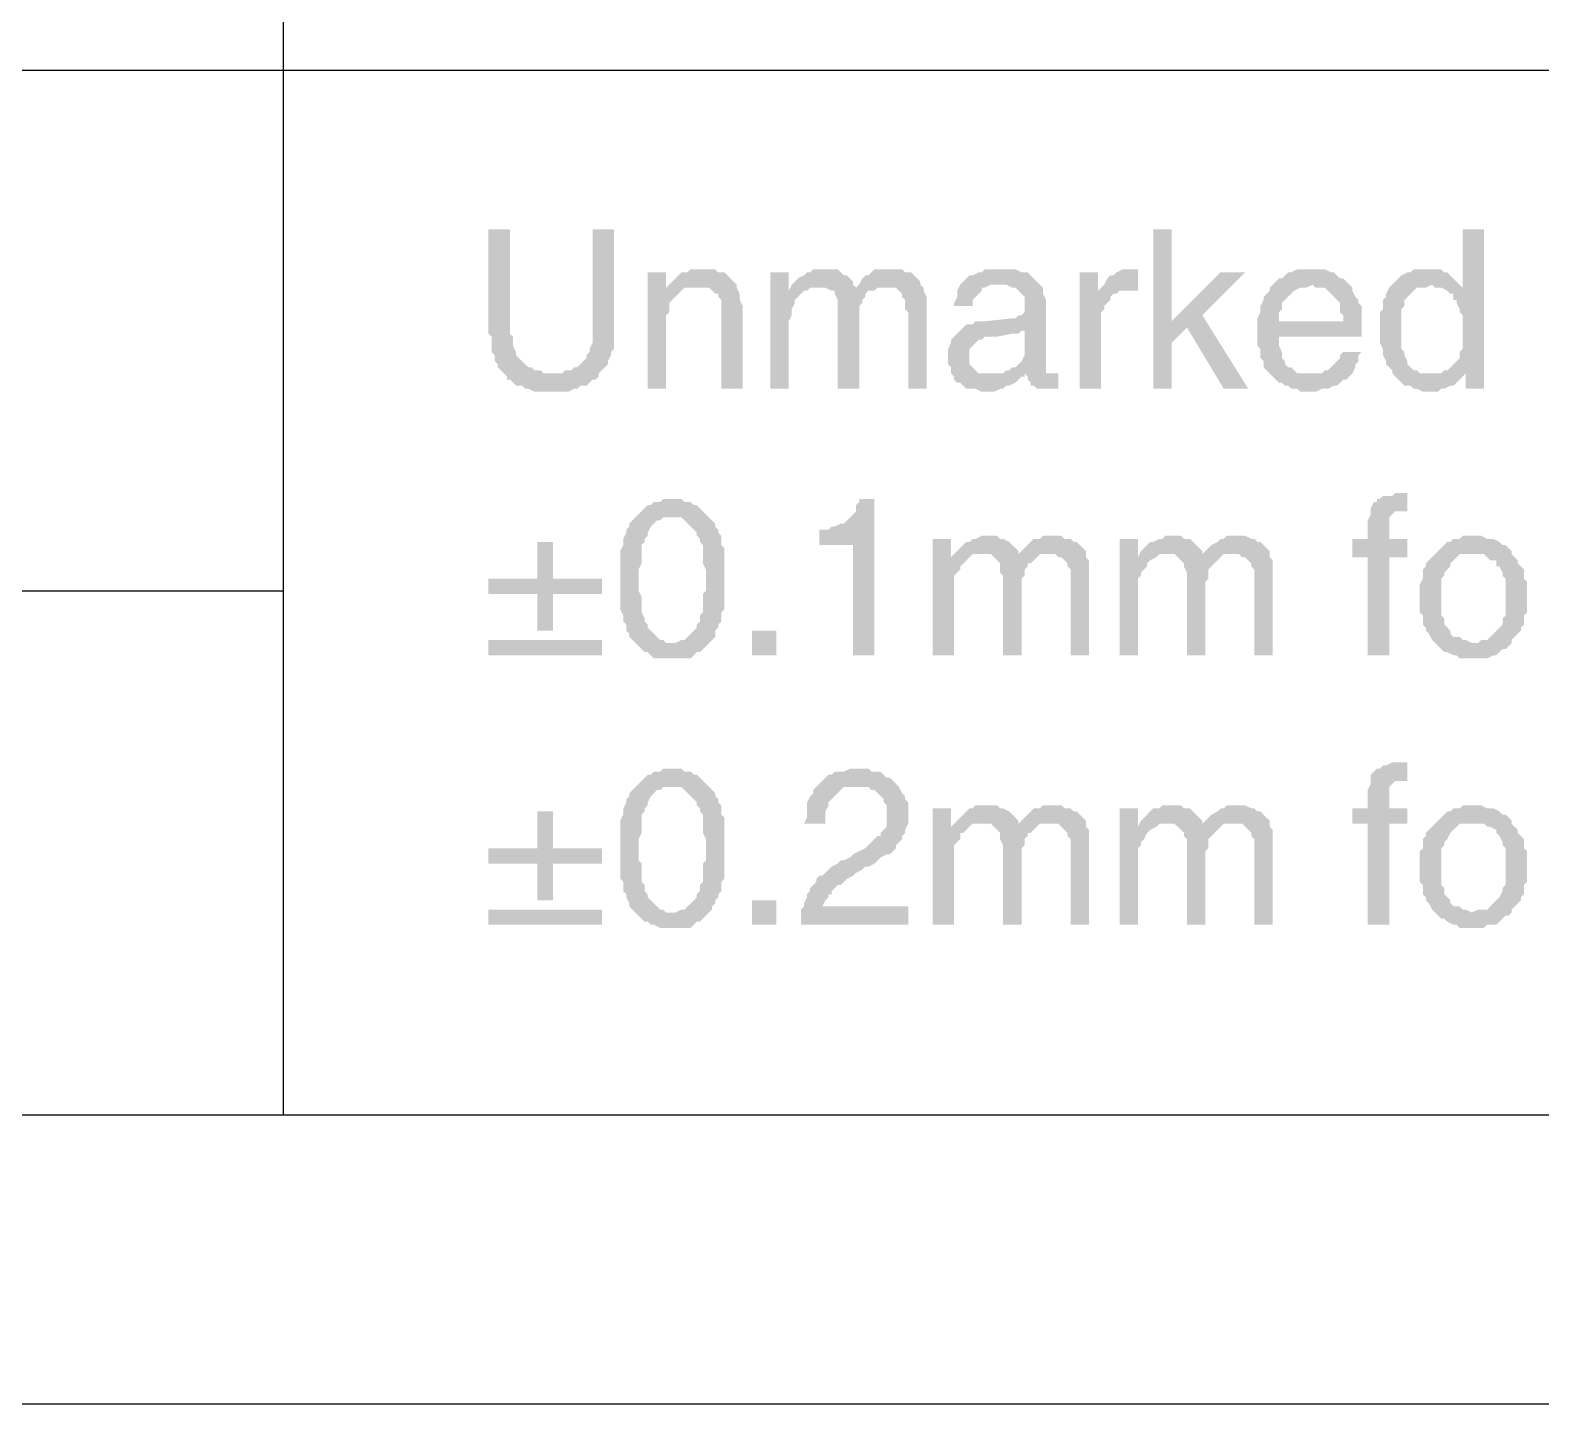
# Model space of a CAD drawing. Header units: millimetres. Extents: x 1336 to 2438, y 1230 to 1601.
# Drawn here: x 1889.62 to 1911.87, y 1303.62 to 1323.86 of the extents above; entities that cross this region are included whole.
import ezdxf

# ---------------------------------------------------------------- set-up
doc = ezdxf.new("R2010")
doc.units = ezdxf.units.MM

msp = doc.modelspace()

# ---------------------------------------------------------------- hatches: boundary and pattern name
at = {"transparency": 33554559}
for points in [[(1896.688, 1320.927), (1896.372, 1320.927), (1896.372, 1319.392), (1896.417, 1319.347), (1896.417, 1319.121), (1896.462, 1319.076), (1896.462, 1318.986), (1896.507, 1318.941), (1896.507, 1318.896), (1896.552, 1318.851), (1896.597, 1318.806), (1897.32, 1318.806), (1897.184, 1318.806), (1897.139, 1318.851), (1897.049, 1318.851), (1897.004, 1318.896), (1896.959, 1318.896), (1896.913, 1318.941), (1896.868, 1318.986), (1896.868, 1318.986), (1896.823, 1319.031), (1896.778, 1319.076), (1896.778, 1319.121), (1896.733, 1319.212), (1896.733, 1319.347), (1896.688, 1319.392), (1896.688, 1319.483)], [(1898.222, 1320.927), (1897.906, 1320.927), (1897.906, 1319.257), (1897.861, 1319.167), (1897.861, 1319.121), (1897.816, 1319.076), (1897.816, 1319.031), (1897.771, 1318.986), (1897.726, 1318.941), (1897.681, 1318.896), (1897.636, 1318.896), (1897.59, 1318.851), (1897.5, 1318.851), (1897.455, 1318.806), (1896.597, 1318.806), (1896.643, 1318.76), (1896.643, 1318.715), (1896.688, 1318.715), (1896.733, 1318.67), (1896.778, 1318.625), (1896.868, 1318.625), (1896.913, 1318.58), (1896.959, 1318.58), (1897.049, 1318.535), (1897.545, 1318.535), (1897.636, 1318.58), (1897.681, 1318.58), (1897.726, 1318.625), (1897.816, 1318.625), (1897.861, 1318.67), (1897.906, 1318.715), (1897.951, 1318.715), (1897.997, 1318.76), (1897.997, 1318.806), (1898.042, 1318.851), (1898.087, 1318.896), (1898.132, 1318.941), (1898.132, 1318.986), (1898.177, 1319.076), (1898.177, 1319.121), (1898.222, 1319.167), (1898.222, 1319.437)], [(1906.436, 1320.927), (1906.165, 1320.927), (1906.165, 1318.58), (1906.436, 1318.58), (1906.436, 1319.257), (1906.662, 1319.483), (1906.436, 1319.573)], [(1911.04, 1320.927), (1910.724, 1320.927), (1910.724, 1320.069), (1910.498, 1320.024), (1910.543, 1319.979), (1910.588, 1319.979), (1910.588, 1319.889), (1910.634, 1319.889), (1910.634, 1319.844), (1910.679, 1319.753), (1910.679, 1319.708), (1910.724, 1319.663), (1910.724, 1319.167), (1910.679, 1319.121), (1910.679, 1319.031), (1910.634, 1318.986), (1910.588, 1318.941), (1910.588, 1318.941), (1910.543, 1318.896), (1910.498, 1318.851), (1910.453, 1318.851), (1910.769, 1318.806), (1910.769, 1318.58), (1911.04, 1318.58)], [(1899.486, 1320.34), (1899.351, 1320.34), (1899.305, 1320.295), (1899.215, 1320.295), (1899.17, 1320.25), (1899.125, 1320.205), (1899.08, 1320.159), (1899.035, 1320.114), (1898.989, 1320.069), (1899.215, 1320.024), (1899.26, 1320.069), (1899.441, 1320.069), (1900.028, 1320.114), (1899.982, 1320.159), (1899.937, 1320.205), (1899.937, 1320.205), (1899.892, 1320.25), (1899.847, 1320.295), (1899.757, 1320.295), (1899.712, 1320.34), (1899.576, 1320.34)], [(1901.291, 1320.34), (1901.156, 1320.34), (1901.111, 1320.295), (1901.066, 1320.295), (1901.02, 1320.25), (1900.93, 1320.205), (1900.885, 1320.159), (1900.84, 1320.114), (1900.795, 1320.024), (1901.066, 1320.024), (1901.111, 1320.069), (1901.246, 1320.069), (1901.743, 1320.114), (1901.743, 1320.159), (1901.697, 1320.205), (1901.652, 1320.25), (1901.607, 1320.25), (1901.562, 1320.295), (1901.517, 1320.34), (1901.381, 1320.34)], [(1902.239, 1320.34), (1902.058, 1320.34), (1902.013, 1320.295), (1901.968, 1320.25), (1901.923, 1320.25), (1901.878, 1320.205), (1901.833, 1320.114), (1901.788, 1320.069), (1901.336, 1320.069), (1901.427, 1320.024), (1901.472, 1320.024), (1901.472, 1319.979), (1901.517, 1319.889), (1901.517, 1318.58), (1901.833, 1318.58), (1901.833, 1319.573), (1901.833, 1319.798), (1901.878, 1319.844), (1901.878, 1319.889), (1901.923, 1319.934), (1901.923, 1319.979), (1901.968, 1320.024), (1902.058, 1320.024), (1902.104, 1320.069), (1902.239, 1320.069), (1902.735, 1320.114), (1902.735, 1320.159), (1902.69, 1320.205), (1902.69, 1320.205), (1902.645, 1320.25), (1902.6, 1320.295), (1902.51, 1320.295), (1902.465, 1320.34), (1902.329, 1320.34)], [(1903.954, 1320.34), (1903.683, 1320.34), (1903.638, 1320.295), (1903.593, 1320.295), (1903.503, 1320.25), (1903.458, 1320.25), (1903.412, 1320.205), (1903.412, 1320.205), (1903.367, 1320.159), (1903.322, 1320.114), (1903.277, 1320.024), (1903.277, 1319.934), (1903.232, 1319.844), (1903.232, 1319.798), (1903.503, 1319.798), (1903.503, 1319.889), (1903.548, 1319.934), (1903.593, 1319.979), (1903.638, 1320.024), (1903.638, 1320.069), (1903.683, 1320.069), (1903.773, 1320.114), (1904.496, 1320.114), (1904.45, 1320.159), (1904.405, 1320.205), (1904.36, 1320.25), (1904.315, 1320.295), (1904.225, 1320.295), (1904.135, 1320.34), (1903.999, 1320.34)], [(1905.85, 1320.34), (1905.714, 1320.34), (1905.624, 1320.295), (1905.579, 1320.25), (1905.534, 1320.25), (1905.489, 1320.205), (1905.443, 1320.114), (1905.443, 1320.114), (1905.398, 1320.069), (1905.895, 1320.024), (1905.94, 1320.024), (1905.94, 1320.34), (1905.895, 1320.34)], [(1908.512, 1320.34), (1908.287, 1320.34), (1908.196, 1320.295), (1908.151, 1320.295), (1908.106, 1320.25), (1908.061, 1320.205), (1908.016, 1320.205), (1907.971, 1320.159), (1907.926, 1320.114), (1908.512, 1320.114), (1908.557, 1320.069), (1908.693, 1320.069), (1908.738, 1320.024), (1908.783, 1319.979), (1908.828, 1319.934), (1908.828, 1319.934), (1908.873, 1319.889), (1908.919, 1319.844), (1908.919, 1319.708), (1908.964, 1319.663), (1908.964, 1319.573), (1907.7, 1319.573), (1907.7, 1319.212), (1907.745, 1319.167), (1907.745, 1319.031), (1907.79, 1318.986), (1907.79, 1318.896), (1907.835, 1318.851), (1907.881, 1318.806), (1907.926, 1318.76), (1907.926, 1318.76), (1907.971, 1318.715), (1908.016, 1318.67), (1908.061, 1318.67), (1908.106, 1318.625), (1908.151, 1318.625), (1908.196, 1318.58), (1908.287, 1318.58), (1908.332, 1318.535), (1908.557, 1318.535), (1908.648, 1318.58), (1908.738, 1318.58), (1908.828, 1318.625), (1908.873, 1318.625), (1908.919, 1318.67), (1908.964, 1318.715), (1909.009, 1318.715), (1909.054, 1318.76), (1908.512, 1318.806), (1908.287, 1318.806), (1908.242, 1318.851), (1908.196, 1318.896), (1908.151, 1318.896), (1908.106, 1318.941), (1908.106, 1318.986), (1908.061, 1319.031), (1908.061, 1319.121), (1908.016, 1319.212), (1908.016, 1319.347), (1909.234, 1319.347), (1909.234, 1319.798), (1909.189, 1319.844), (1909.189, 1319.889), (1909.144, 1319.934), (1909.099, 1320.024), (1909.099, 1320.069), (1909.054, 1320.114), (1909.009, 1320.159), (1908.964, 1320.205), (1908.919, 1320.205), (1908.873, 1320.25), (1908.828, 1320.295), (1908.783, 1320.295), (1908.693, 1320.34), (1908.557, 1320.34)], [(1910.227, 1320.34), (1910.002, 1320.34), (1909.957, 1320.295), (1909.911, 1320.295), (1909.821, 1320.25), (1909.776, 1320.205), (1909.731, 1320.159), (1909.686, 1320.114), (1910.273, 1320.114), (1910.318, 1320.069), (1910.408, 1320.069), (1910.498, 1320.024), (1910.724, 1320.069), (1910.724, 1320.069), (1910.679, 1320.114), (1910.634, 1320.159), (1910.588, 1320.205), (1910.543, 1320.25), (1910.498, 1320.295), (1910.453, 1320.295), (1910.408, 1320.34), (1910.273, 1320.34)], [(1898.989, 1320.295), (1898.719, 1320.295), (1898.719, 1318.58), (1898.989, 1318.58), (1898.989, 1319.528), (1898.989, 1319.663), (1899.035, 1319.708), (1899.035, 1319.844), (1899.08, 1319.889), (1899.125, 1319.934), (1899.125, 1319.934), (1899.17, 1319.979), (1899.215, 1320.024), (1898.989, 1320.069)], [(1900.795, 1320.295), (1900.524, 1320.295), (1900.524, 1318.58), (1900.795, 1318.58), (1900.795, 1319.573), (1900.84, 1319.663), (1900.84, 1319.753), (1900.885, 1319.844), (1900.885, 1319.889), (1900.93, 1319.934), (1900.975, 1319.979), (1901.02, 1320.024), (1901.066, 1320.024), (1900.795, 1320.024)], [(1905.353, 1320.295), (1905.082, 1320.295), (1905.082, 1318.58), (1905.398, 1318.58), (1905.398, 1319.708), (1905.443, 1319.753), (1905.443, 1319.798), (1905.489, 1319.844), (1905.534, 1319.889), (1905.534, 1319.934), (1905.579, 1319.979), (1905.624, 1319.979), (1905.353, 1320.024)], [(1907.519, 1320.295), (1907.158, 1320.295), (1906.436, 1319.573), (1906.662, 1319.483), (1907.204, 1318.58), (1907.565, 1318.58), (1906.888, 1319.663)], [(1900.028, 1320.114), (1899.441, 1320.069), (1899.621, 1320.069), (1899.666, 1320.024), (1899.712, 1319.979), (1899.757, 1319.979), (1899.757, 1319.934), (1899.802, 1319.889), (1899.802, 1318.58), (1900.118, 1318.58), (1900.118, 1319.798), (1900.073, 1319.889), (1900.073, 1319.979), (1900.028, 1320.069)], [(1902.735, 1320.114), (1902.239, 1320.069), (1902.374, 1320.069), (1902.42, 1320.024), (1902.465, 1319.979), (1902.465, 1319.934), (1902.51, 1319.889), (1902.51, 1319.753), (1902.555, 1319.708), (1902.555, 1318.58), (1902.826, 1318.58), (1902.826, 1319.798), (1902.826, 1319.934), (1902.781, 1320.024), (1902.781, 1320.069)], [(1904.496, 1320.114), (1903.909, 1320.114), (1903.999, 1320.114), (1904.089, 1320.069), (1904.135, 1320.069), (1904.18, 1320.024), (1904.225, 1319.979), (1904.27, 1319.934), (1904.27, 1319.708), (1904.225, 1319.663), (1904.18, 1319.663), (1904.135, 1319.618), (1904.089, 1319.618), (1903.683, 1319.573), (1903.548, 1319.573), (1903.503, 1319.528), (1903.412, 1319.528), (1903.367, 1319.483), (1904.27, 1319.437), (1904.27, 1319.167), (1904.27, 1319.076), (1904.225, 1318.986), (1904.18, 1318.941), (1904.135, 1318.896), (1904.089, 1318.896), (1904.044, 1318.851), (1903.999, 1318.851), (1903.954, 1318.806), (1903.728, 1318.806), (1903.232, 1318.76), (1903.232, 1318.715), (1903.277, 1318.67), (1903.322, 1318.67), (1903.367, 1318.625), (1903.412, 1318.58), (1903.548, 1318.58), (1903.638, 1318.535), (1903.819, 1318.535), (1903.909, 1318.58), (1903.954, 1318.58), (1903.999, 1318.625), (1904.044, 1318.625), (1904.135, 1318.67), (1904.18, 1318.715), (1904.225, 1318.76), (1904.27, 1318.76), (1904.27, 1318.806), (1904.586, 1318.806), (1904.586, 1319.889), (1904.541, 1319.979), (1904.541, 1320.069)], [(1905.398, 1320.069), (1905.353, 1320.024), (1905.624, 1319.979), (1905.669, 1320.024), (1905.895, 1320.024)], [(1907.926, 1320.114), (1907.881, 1320.069), (1907.881, 1320.024), (1907.835, 1319.979), (1907.79, 1319.934), (1907.79, 1319.889), (1907.745, 1319.798), (1907.745, 1319.708), (1907.7, 1319.618), (1907.7, 1319.573), (1908.016, 1319.573), (1908.016, 1319.708), (1908.061, 1319.753), (1908.061, 1319.844), (1908.106, 1319.889), (1908.151, 1319.934), (1908.151, 1319.934), (1908.196, 1319.979), (1908.242, 1320.024), (1908.332, 1320.069), (1908.422, 1320.069), (1908.512, 1320.114)], [(1909.686, 1320.114), (1909.641, 1320.069), (1909.596, 1319.979), (1909.596, 1319.934), (1909.55, 1319.889), (1909.55, 1319.753), (1909.505, 1319.708), (1909.505, 1319.257), (1909.55, 1319.167), (1909.55, 1319.076), (1909.596, 1318.986), (1909.596, 1318.941), (1909.641, 1318.896), (1909.686, 1318.851), (1909.686, 1318.806), (1909.731, 1318.76), (1909.776, 1318.715), (1909.821, 1318.67), (1909.866, 1318.625), (1909.957, 1318.625), (1910.002, 1318.58), (1910.047, 1318.58), (1910.137, 1318.535), (1910.363, 1318.535), (1910.408, 1318.58), (1910.453, 1318.58), (1910.543, 1318.625), (1910.588, 1318.625), (1910.634, 1318.67), (1910.679, 1318.715), (1910.724, 1318.76), (1910.273, 1318.806), (1910.092, 1318.806), (1910.047, 1318.851), (1910.002, 1318.851), (1909.957, 1318.896), (1909.911, 1318.941), (1909.911, 1318.986), (1909.866, 1319.076), (1909.866, 1319.121), (1909.821, 1319.167), (1909.821, 1319.753), (1909.866, 1319.798), (1909.866, 1319.889), (1909.911, 1319.934), (1909.911, 1319.934), (1909.957, 1319.979), (1910.002, 1320.024), (1910.047, 1320.069), (1910.182, 1320.069), (1910.273, 1320.114)], [(1903.367, 1319.483), (1903.322, 1319.437), (1903.277, 1319.392), (1903.277, 1319.392), (1903.232, 1319.347), (1903.187, 1319.302), (1903.187, 1319.257), (1903.142, 1319.167), (1903.142, 1319.031), (1903.142, 1318.941), (1903.187, 1318.896), (1903.187, 1318.806), (1903.232, 1318.76), (1903.728, 1318.806), (1903.593, 1318.806), (1903.548, 1318.851), (1903.503, 1318.896), (1903.458, 1318.941), (1903.458, 1319.167), (1903.503, 1319.212), (1903.548, 1319.257), (1903.593, 1319.302), (1903.638, 1319.302), (1903.683, 1319.347), (1903.864, 1319.347), (1904.089, 1319.392), (1904.18, 1319.392), (1904.225, 1319.437), (1904.27, 1319.437)], [(1909.234, 1319.121), (1908.964, 1319.121), (1908.919, 1319.076), (1908.919, 1319.031), (1908.873, 1318.986), (1908.828, 1318.941), (1908.783, 1318.896), (1908.738, 1318.851), (1908.693, 1318.851), (1908.648, 1318.806), (1908.512, 1318.806), (1909.054, 1318.76), (1909.099, 1318.806), (1909.144, 1318.896), (1909.144, 1318.941), (1909.189, 1318.986), (1909.189, 1319.076)], [(1904.586, 1318.806), (1904.27, 1318.806), (1904.315, 1318.76), (1904.676, 1318.806), (1904.676, 1318.806)], [(1904.766, 1318.806), (1904.676, 1318.806), (1904.315, 1318.76), (1904.315, 1318.715), (1904.36, 1318.67), (1904.36, 1318.625), (1904.405, 1318.625), (1904.45, 1318.58), (1904.766, 1318.58)], [(1910.453, 1318.851), (1910.408, 1318.806), (1910.273, 1318.806), (1910.724, 1318.76), (1910.769, 1318.806)], [(1909.776, 1317.045), (1909.731, 1317.045), (1909.686, 1317), (1909.55, 1317), (1909.505, 1316.955), (1909.46, 1316.955), (1909.46, 1316.91), (1909.415, 1316.91), (1909.37, 1316.82), (1909.37, 1316.775), (1909.911, 1316.775), (1909.911, 1317.045)], [(1899.08, 1316.955), (1898.944, 1316.955), (1898.899, 1316.91), (1898.809, 1316.91), (1898.764, 1316.865), (1898.719, 1316.865), (1898.674, 1316.82), (1898.628, 1316.775), (1898.583, 1316.729), (1898.538, 1316.684), (1899.215, 1316.684), (1899.26, 1316.639), (1899.305, 1316.594), (1899.351, 1316.549), (1899.396, 1316.504), (1899.441, 1316.459), (1899.441, 1316.414), (1899.486, 1316.368), (1899.486, 1316.323), (1899.531, 1316.278), (1899.531, 1316.007), (1899.576, 1315.917), (1899.576, 1315.601), (1899.531, 1315.556), (1899.531, 1315.285), (1899.486, 1315.24), (1899.486, 1315.15), (1899.441, 1315.105), (1899.441, 1315.06), (1899.441, 1315.06), (1899.396, 1315.014), (1899.351, 1314.969), (1899.305, 1314.924), (1899.26, 1314.879), (1899.215, 1314.879), (1899.125, 1314.834), (1898.538, 1314.834), (1898.583, 1314.789), (1898.628, 1314.744), (1898.674, 1314.699), (1898.719, 1314.699), (1898.764, 1314.653), (1898.809, 1314.608), (1899.351, 1314.608), (1899.396, 1314.653), (1899.441, 1314.699), (1899.486, 1314.699), (1899.531, 1314.744), (1899.576, 1314.789), (1899.621, 1314.834), (1899.666, 1314.879), (1899.666, 1314.879), (1899.712, 1314.924), (1899.712, 1315.014), (1899.757, 1315.06), (1899.757, 1315.105), (1899.802, 1315.15), (1899.802, 1315.285), (1899.847, 1315.33), (1899.847, 1315.782), (1899.847, 1316.233), (1899.802, 1316.278), (1899.802, 1316.414), (1899.757, 1316.459), (1899.757, 1316.504), (1899.712, 1316.549), (1899.712, 1316.594), (1899.666, 1316.639), (1899.666, 1316.639), (1899.621, 1316.684), (1899.576, 1316.729), (1899.531, 1316.775), (1899.486, 1316.82), (1899.441, 1316.865), (1899.396, 1316.865), (1899.351, 1316.91), (1899.26, 1316.91), (1899.215, 1316.955), (1899.125, 1316.955)], [(1902.058, 1316.955), (1901.833, 1316.955), (1901.833, 1316.91), (1901.788, 1316.865), (1901.788, 1316.775), (1901.743, 1316.729), (1901.697, 1316.684), (1901.652, 1316.639), (1901.607, 1316.594), (1901.562, 1316.594), (1901.472, 1316.549), (1901.427, 1316.549), (1901.381, 1316.504), (1901.246, 1316.504), (1901.246, 1316.278), (1901.743, 1316.278), (1901.743, 1314.653), (1902.058, 1314.653)], [(1898.538, 1316.684), (1898.493, 1316.639), (1898.493, 1316.639), (1898.448, 1316.594), (1898.448, 1316.549), (1898.403, 1316.504), (1898.403, 1316.459), (1898.358, 1316.368), (1898.358, 1316.278), (1898.312, 1316.188), (1898.312, 1315.33), (1898.358, 1315.24), (1898.358, 1315.15), (1898.403, 1315.105), (1898.403, 1315.014), (1898.448, 1314.969), (1898.448, 1314.924), (1898.493, 1314.879), (1898.538, 1314.834), (1899.08, 1314.834), (1898.989, 1314.834), (1898.944, 1314.879), (1898.899, 1314.879), (1898.854, 1314.924), (1898.809, 1314.969), (1898.764, 1315.014), (1898.719, 1315.06), (1898.719, 1315.105), (1898.674, 1315.15), (1898.674, 1315.195), (1898.628, 1315.285), (1898.628, 1315.511), (1898.583, 1315.601), (1898.583, 1315.917), (1898.628, 1316.007), (1898.628, 1316.278), (1898.674, 1316.323), (1898.674, 1316.368), (1898.719, 1316.414), (1898.719, 1316.459), (1898.719, 1316.459), (1898.764, 1316.549), (1898.809, 1316.594), (1898.854, 1316.639), (1898.899, 1316.639), (1898.944, 1316.684), (1899.08, 1316.684)], [(1909.37, 1316.775), (1909.37, 1316.729), (1909.325, 1316.639), (1909.325, 1316.368), (1909.099, 1316.368), (1909.099, 1316.098), (1909.325, 1316.098), (1909.325, 1314.653), (1909.641, 1314.653), (1909.641, 1316.098), (1909.911, 1316.098), (1909.911, 1316.368), (1909.641, 1316.368), (1909.641, 1316.684), (1909.686, 1316.729), (1909.686, 1316.729), (1909.731, 1316.775), (1909.821, 1316.775)], [(1903.187, 1316.368), (1902.916, 1316.368), (1902.916, 1314.653), (1903.232, 1314.653), (1903.232, 1315.827), (1903.277, 1315.872), (1903.322, 1315.917), (1903.322, 1315.962), (1903.367, 1316.007), (1903.412, 1316.052), (1903.458, 1316.098), (1903.187, 1316.098)], [(1903.728, 1316.414), (1903.638, 1316.414), (1903.548, 1316.368), (1903.503, 1316.368), (1903.458, 1316.323), (1903.412, 1316.323), (1903.367, 1316.278), (1903.322, 1316.233), (1903.277, 1316.188), (1903.187, 1316.098), (1903.458, 1316.098), (1903.503, 1316.143), (1903.638, 1316.143), (1904.18, 1316.188), (1904.135, 1316.233), (1904.089, 1316.278), (1904.089, 1316.278), (1904.044, 1316.323), (1903.954, 1316.368), (1903.909, 1316.368), (1903.864, 1316.414), (1903.773, 1316.414)], [(1904.676, 1316.414), (1904.541, 1316.414), (1904.496, 1316.368), (1904.405, 1316.368), (1904.36, 1316.323), (1904.315, 1316.278), (1904.27, 1316.233), (1904.225, 1316.188), (1904.18, 1316.143), (1903.773, 1316.143), (1903.819, 1316.098), (1903.864, 1316.052), (1903.864, 1316.052), (1903.909, 1316.007), (1903.909, 1315.872), (1903.954, 1315.827), (1903.954, 1314.653), (1904.225, 1314.653), (1904.225, 1315.782), (1904.27, 1315.827), (1904.27, 1315.917), (1904.315, 1315.962), (1904.315, 1316.007), (1904.36, 1316.007), (1904.405, 1316.052), (1904.45, 1316.098), (1904.496, 1316.143), (1904.631, 1316.143), (1905.173, 1316.188), (1905.127, 1316.233), (1905.082, 1316.278), (1905.082, 1316.278), (1905.037, 1316.323), (1904.992, 1316.323), (1904.947, 1316.368), (1904.857, 1316.368), (1904.812, 1316.414), (1904.721, 1316.414)], [(1905.94, 1316.368), (1905.669, 1316.368), (1905.669, 1314.653), (1905.94, 1314.653), (1905.94, 1315.782), (1905.985, 1315.827), (1905.985, 1315.872), (1906.03, 1315.917), (1906.075, 1315.962), (1906.075, 1316.007), (1906.12, 1316.052), (1906.211, 1316.098), (1905.94, 1316.098)], [(1906.436, 1316.414), (1906.346, 1316.414), (1906.301, 1316.368), (1906.256, 1316.368), (1906.165, 1316.323), (1906.12, 1316.323), (1906.075, 1316.278), (1906.03, 1316.233), (1905.985, 1316.188), (1905.94, 1316.098), (1906.211, 1316.098), (1906.256, 1316.143), (1906.391, 1316.143), (1906.888, 1316.188), (1906.842, 1316.233), (1906.797, 1316.278), (1906.797, 1316.278), (1906.752, 1316.323), (1906.707, 1316.368), (1906.617, 1316.368), (1906.572, 1316.414), (1906.527, 1316.414)], [(1907.384, 1316.414), (1907.249, 1316.414), (1907.204, 1316.368), (1907.158, 1316.368), (1907.113, 1316.323), (1907.023, 1316.278), (1906.978, 1316.233), (1906.933, 1316.188), (1906.888, 1316.143), (1906.481, 1316.143), (1906.527, 1316.098), (1906.572, 1316.052), (1906.572, 1316.052), (1906.617, 1316.007), (1906.617, 1315.962), (1906.662, 1315.872), (1906.662, 1314.653), (1906.933, 1314.653), (1906.933, 1315.737), (1906.978, 1315.782), (1906.978, 1315.917), (1907.023, 1315.962), (1907.068, 1316.007), (1907.068, 1316.007), (1907.113, 1316.052), (1907.158, 1316.098), (1907.204, 1316.143), (1907.339, 1316.143), (1907.881, 1316.188), (1907.835, 1316.233), (1907.79, 1316.278), (1907.79, 1316.278), (1907.745, 1316.323), (1907.7, 1316.323), (1907.655, 1316.368), (1907.61, 1316.368), (1907.519, 1316.414), (1907.474, 1316.414)], [(1910.859, 1316.414), (1910.724, 1316.414), (1910.679, 1316.368), (1910.588, 1316.368), (1910.543, 1316.323), (1910.498, 1316.323), (1910.453, 1316.278), (1910.408, 1316.233), (1910.363, 1316.188), (1910.318, 1316.143), (1910.318, 1316.143), (1910.273, 1316.098), (1910.227, 1316.052), (1910.182, 1316.007), (1910.182, 1315.962), (1910.137, 1315.917), (1910.137, 1315.782), (1910.092, 1315.691), (1910.092, 1315.511), (1910.092, 1315.285), (1910.137, 1315.24), (1910.137, 1315.105), (1910.182, 1315.06), (1910.182, 1315.014), (1910.227, 1314.969), (1910.273, 1314.879), (1910.318, 1314.834), (1910.859, 1314.834), (1910.769, 1314.879), (1910.724, 1314.879), (1910.679, 1314.924), (1910.588, 1314.924), (1910.543, 1314.969), (1910.543, 1315.014), (1910.498, 1315.06), (1910.453, 1315.105), (1910.453, 1315.195), (1910.408, 1315.24), (1910.408, 1315.782), (1910.453, 1315.827), (1910.453, 1315.872), (1910.498, 1315.917), (1910.543, 1315.962), (1910.543, 1316.007), (1910.588, 1316.052), (1910.634, 1316.098), (1910.679, 1316.143), (1910.859, 1316.143), (1911.446, 1316.188), (1911.401, 1316.233), (1911.356, 1316.278), (1911.311, 1316.278), (1911.265, 1316.323), (1911.175, 1316.368), (1911.085, 1316.368), (1910.995, 1316.414), (1910.95, 1316.414)], [(1897.32, 1316.323), (1897.094, 1316.323), (1897.094, 1315.782), (1896.372, 1315.782), (1896.372, 1315.556), (1897.094, 1315.556), (1897.094, 1315.014), (1897.32, 1315.014), (1897.32, 1315.556), (1898.042, 1315.556), (1898.042, 1315.782), (1897.32, 1315.782)], [(1905.173, 1316.188), (1904.631, 1316.143), (1904.721, 1316.143), (1904.766, 1316.098), (1904.812, 1316.098), (1904.857, 1316.052), (1904.902, 1316.007), (1904.902, 1315.962), (1904.947, 1315.917), (1904.947, 1314.653), (1905.218, 1314.653), (1905.218, 1316.052), (1905.173, 1316.098)], [(1907.881, 1316.188), (1907.339, 1316.143), (1907.429, 1316.143), (1907.474, 1316.098), (1907.519, 1316.098), (1907.565, 1316.052), (1907.61, 1316.007), (1907.61, 1315.962), (1907.655, 1315.917), (1907.655, 1314.653), (1907.926, 1314.653), (1907.926, 1316.052), (1907.881, 1316.098)], [(1911.446, 1316.188), (1910.859, 1316.143), (1911.04, 1316.143), (1911.085, 1316.098), (1911.13, 1316.052), (1911.22, 1316.052), (1911.22, 1315.962), (1911.265, 1315.962), (1911.311, 1315.872), (1911.311, 1315.827), (1911.356, 1315.782), (1911.356, 1315.24), (1911.311, 1315.195), (1911.311, 1315.105), (1911.265, 1315.06), (1911.22, 1315.014), (1911.22, 1315.014), (1911.175, 1314.969), (1911.13, 1314.924), (1911.085, 1314.879), (1910.995, 1314.879), (1910.95, 1314.834), (1910.318, 1314.834), (1910.363, 1314.789), (1910.408, 1314.744), (1910.453, 1314.699), (1910.498, 1314.699), (1910.588, 1314.653), (1910.634, 1314.653), (1910.679, 1314.608), (1911.085, 1314.608), (1911.175, 1314.653), (1911.22, 1314.653), (1911.265, 1314.699), (1911.311, 1314.744), (1911.356, 1314.744), (1911.401, 1314.789), (1911.446, 1314.834), (1911.446, 1314.879), (1911.491, 1314.924), (1911.536, 1314.969), (1911.581, 1315.014), (1911.581, 1315.06), (1911.626, 1315.105), (1911.626, 1315.24), (1911.672, 1315.285), (1911.672, 1315.511), (1911.672, 1315.737), (1911.626, 1315.782), (1911.626, 1315.917), (1911.581, 1315.962), (1911.536, 1316.007), (1911.536, 1316.052), (1911.491, 1316.098), (1911.446, 1316.143)], [(1900.614, 1314.653), (1900.614, 1315.014), (1900.253, 1315.014), (1900.253, 1314.653)], [(1898.042, 1314.653), (1898.042, 1314.879), (1896.372, 1314.879), (1896.372, 1314.653)], [(1909.776, 1313.074), (1909.686, 1313.074), (1909.596, 1313.029), (1909.55, 1313.029), (1909.505, 1312.983), (1909.46, 1312.983), (1909.415, 1312.938), (1909.37, 1312.893), (1909.37, 1312.803), (1909.911, 1312.803), (1909.911, 1313.074)], [(1899.08, 1312.983), (1898.944, 1312.983), (1898.899, 1312.938), (1898.809, 1312.938), (1898.764, 1312.893), (1898.719, 1312.893), (1898.674, 1312.848), (1898.628, 1312.803), (1898.583, 1312.758), (1898.538, 1312.713), (1899.215, 1312.713), (1899.26, 1312.668), (1899.305, 1312.622), (1899.351, 1312.577), (1899.396, 1312.532), (1899.441, 1312.487), (1899.441, 1312.442), (1899.486, 1312.397), (1899.486, 1312.352), (1899.531, 1312.306), (1899.531, 1312.036), (1899.576, 1311.945), (1899.576, 1311.63), (1899.531, 1311.584), (1899.531, 1311.314), (1899.486, 1311.268), (1899.486, 1311.178), (1899.441, 1311.133), (1899.441, 1311.088), (1899.441, 1311.088), (1899.396, 1311.043), (1899.351, 1310.998), (1899.305, 1310.953), (1899.26, 1310.907), (1899.215, 1310.907), (1899.125, 1310.862), (1898.538, 1310.862), (1898.583, 1310.817), (1898.628, 1310.772), (1898.674, 1310.727), (1898.719, 1310.727), (1898.764, 1310.682), (1898.809, 1310.682), (1898.899, 1310.637), (1899.351, 1310.637), (1899.396, 1310.682), (1899.441, 1310.727), (1899.486, 1310.727), (1899.531, 1310.772), (1899.576, 1310.817), (1899.621, 1310.862), (1899.666, 1310.907), (1899.666, 1310.953), (1899.712, 1310.998), (1899.712, 1311.043), (1899.757, 1311.088), (1899.757, 1311.133), (1899.802, 1311.178), (1899.802, 1311.314), (1899.847, 1311.359), (1899.847, 1311.81), (1899.847, 1312.261), (1899.802, 1312.306), (1899.802, 1312.442), (1899.757, 1312.487), (1899.757, 1312.532), (1899.712, 1312.577), (1899.712, 1312.622), (1899.666, 1312.668), (1899.666, 1312.668), (1899.621, 1312.713), (1899.576, 1312.758), (1899.531, 1312.803), (1899.486, 1312.848), (1899.441, 1312.893), (1899.396, 1312.893), (1899.351, 1312.938), (1899.26, 1312.938), (1899.215, 1312.983), (1899.125, 1312.983)], [(1901.833, 1312.983), (1901.697, 1312.983), (1901.607, 1312.938), (1901.472, 1312.938), (1901.427, 1312.893), (1901.381, 1312.893), (1901.336, 1312.848), (1901.291, 1312.803), (1901.246, 1312.758), (1901.246, 1312.758), (1901.201, 1312.713), (1901.156, 1312.668), (1901.156, 1312.622), (1901.111, 1312.577), (1901.066, 1312.487), (1901.066, 1312.261), (1901.02, 1312.171), (1901.336, 1312.171), (1901.336, 1312.352), (1901.381, 1312.442), (1901.381, 1312.487), (1901.427, 1312.532), (1901.472, 1312.577), (1901.517, 1312.622), (1901.562, 1312.668), (1901.607, 1312.713), (1901.788, 1312.713), (1902.374, 1312.758), (1902.329, 1312.803), (1902.284, 1312.848), (1902.239, 1312.848), (1902.194, 1312.893), (1902.149, 1312.938), (1902.013, 1312.938), (1901.968, 1312.983), (1901.878, 1312.983)], [(1909.37, 1312.803), (1909.37, 1312.758), (1909.325, 1312.668), (1909.325, 1312.397), (1909.099, 1312.397), (1909.099, 1312.171), (1909.325, 1312.171), (1909.325, 1310.682), (1909.641, 1310.682), (1909.641, 1312.171), (1909.911, 1312.171), (1909.911, 1312.397), (1909.641, 1312.397), (1909.641, 1312.713), (1909.686, 1312.758), (1909.686, 1312.758), (1909.731, 1312.803), (1909.821, 1312.803)], [(1898.538, 1312.713), (1898.493, 1312.668), (1898.493, 1312.668), (1898.448, 1312.622), (1898.448, 1312.577), (1898.403, 1312.532), (1898.403, 1312.487), (1898.358, 1312.397), (1898.358, 1312.306), (1898.312, 1312.216), (1898.312, 1311.359), (1898.358, 1311.314), (1898.358, 1311.178), (1898.403, 1311.133), (1898.403, 1311.088), (1898.448, 1310.998), (1898.448, 1310.953), (1898.493, 1310.907), (1898.538, 1310.862), (1899.08, 1310.862), (1898.989, 1310.862), (1898.944, 1310.907), (1898.899, 1310.907), (1898.854, 1310.953), (1898.809, 1310.998), (1898.764, 1311.043), (1898.719, 1311.088), (1898.719, 1311.133), (1898.674, 1311.178), (1898.674, 1311.268), (1898.628, 1311.314), (1898.628, 1311.584), (1898.583, 1311.63), (1898.583, 1311.945), (1898.628, 1312.036), (1898.628, 1312.306), (1898.674, 1312.352), (1898.674, 1312.397), (1898.719, 1312.442), (1898.719, 1312.487), (1898.719, 1312.487), (1898.764, 1312.577), (1898.809, 1312.622), (1898.854, 1312.668), (1898.899, 1312.668), (1898.944, 1312.713), (1899.08, 1312.713)], [(1902.374, 1312.758), (1901.788, 1312.713), (1901.968, 1312.713), (1902.013, 1312.668), (1902.058, 1312.668), (1902.104, 1312.622), (1902.149, 1312.577), (1902.194, 1312.532), (1902.194, 1312.487), (1902.239, 1312.442), (1902.239, 1312.126), (1902.194, 1312.081), (1902.149, 1312.036), (1902.149, 1311.991), (1902.104, 1311.991), (1902.058, 1311.945), (1902.013, 1311.9), (1901.968, 1311.855), (1901.923, 1311.81), (1901.833, 1311.765), (1901.833, 1311.765), (1901.743, 1311.72), (1901.697, 1311.675), (1901.607, 1311.63), (1901.562, 1311.63), (1901.517, 1311.584), (1901.427, 1311.539), (1901.381, 1311.494), (1901.336, 1311.449), (1901.291, 1311.404), (1901.246, 1311.404), (1901.201, 1311.359), (1901.201, 1311.314), (1901.156, 1311.268), (1901.111, 1311.223), (1901.111, 1311.178), (1901.066, 1311.133), (1901.066, 1311.088), (1901.02, 1310.998), (1901.02, 1310.953), (1900.975, 1310.907), (1900.975, 1310.682), (1902.555, 1310.682), (1902.555, 1310.953), (1901.291, 1310.953), (1901.336, 1311.043), (1901.381, 1311.088), (1901.381, 1311.133), (1901.427, 1311.133), (1901.427, 1311.178), (1901.472, 1311.223), (1901.517, 1311.268), (1901.562, 1311.268), (1901.607, 1311.314), (1901.652, 1311.359), (1901.743, 1311.404), (1901.788, 1311.449), (1901.878, 1311.494), (1901.923, 1311.539), (1901.968, 1311.539), (1902.058, 1311.584), (1902.104, 1311.63), (1902.149, 1311.675), (1902.239, 1311.72), (1902.284, 1311.72), (1902.329, 1311.765), (1902.374, 1311.81), (1902.374, 1311.855), (1902.42, 1311.9), (1902.465, 1311.945), (1902.465, 1311.991), (1902.51, 1312.036), (1902.51, 1312.081), (1902.555, 1312.171), (1902.555, 1312.487), (1902.51, 1312.532), (1902.51, 1312.577), (1902.465, 1312.622), (1902.42, 1312.713)], [(1897.32, 1312.352), (1897.094, 1312.352), (1897.094, 1311.81), (1896.372, 1311.81), (1896.372, 1311.584), (1897.094, 1311.584), (1897.094, 1311.043), (1897.32, 1311.043), (1897.32, 1311.584), (1898.042, 1311.584), (1898.042, 1311.81), (1897.32, 1311.81)], [(1903.187, 1312.397), (1902.916, 1312.397), (1902.916, 1310.682), (1903.232, 1310.682), (1903.232, 1311.855), (1903.277, 1311.9), (1903.322, 1311.945), (1903.322, 1312.036), (1903.367, 1312.036), (1903.412, 1312.081), (1903.458, 1312.126), (1903.187, 1312.126)], [(1903.728, 1312.442), (1903.548, 1312.442), (1903.503, 1312.397), (1903.458, 1312.397), (1903.412, 1312.352), (1903.367, 1312.306), (1903.322, 1312.261), (1903.277, 1312.216), (1903.187, 1312.126), (1903.458, 1312.126), (1903.503, 1312.171), (1903.638, 1312.171), (1904.18, 1312.216), (1904.135, 1312.261), (1904.089, 1312.306), (1904.089, 1312.306), (1904.044, 1312.352), (1903.954, 1312.397), (1903.909, 1312.397), (1903.864, 1312.442), (1903.773, 1312.442)], [(1904.676, 1312.442), (1904.541, 1312.442), (1904.496, 1312.397), (1904.405, 1312.397), (1904.36, 1312.352), (1904.315, 1312.306), (1904.27, 1312.261), (1904.225, 1312.216), (1904.18, 1312.171), (1903.773, 1312.171), (1903.819, 1312.126), (1903.864, 1312.081), (1903.864, 1312.081), (1903.909, 1312.036), (1903.909, 1311.945), (1903.954, 1311.855), (1903.954, 1310.682), (1904.225, 1310.682), (1904.225, 1311.81), (1904.27, 1311.855), (1904.27, 1311.945), (1904.315, 1311.991), (1904.315, 1312.036), (1904.36, 1312.036), (1904.405, 1312.081), (1904.45, 1312.126), (1904.496, 1312.171), (1904.631, 1312.171), (1905.173, 1312.216), (1905.127, 1312.261), (1905.082, 1312.306), (1905.082, 1312.306), (1905.037, 1312.352), (1904.992, 1312.352), (1904.947, 1312.397), (1904.857, 1312.397), (1904.812, 1312.442), (1904.721, 1312.442)], [(1905.94, 1312.397), (1905.669, 1312.397), (1905.669, 1310.682), (1905.94, 1310.682), (1905.94, 1311.81), (1905.985, 1311.855), (1905.985, 1311.9), (1906.03, 1311.945), (1906.075, 1312.036), (1906.075, 1312.036), (1906.12, 1312.081), (1906.211, 1312.126), (1905.94, 1312.126)], [(1906.436, 1312.442), (1906.301, 1312.442), (1906.256, 1312.397), (1906.165, 1312.397), (1906.12, 1312.352), (1906.075, 1312.306), (1906.03, 1312.261), (1905.985, 1312.216), (1905.94, 1312.126), (1906.211, 1312.126), (1906.256, 1312.171), (1906.391, 1312.171), (1906.888, 1312.216), (1906.842, 1312.261), (1906.797, 1312.306), (1906.797, 1312.306), (1906.752, 1312.352), (1906.707, 1312.397), (1906.617, 1312.397), (1906.572, 1312.442), (1906.527, 1312.442)], [(1907.384, 1312.442), (1907.249, 1312.442), (1907.204, 1312.397), (1907.158, 1312.397), (1907.113, 1312.352), (1907.023, 1312.306), (1906.978, 1312.261), (1906.933, 1312.216), (1906.888, 1312.171), (1906.481, 1312.171), (1906.527, 1312.126), (1906.572, 1312.081), (1906.572, 1312.081), (1906.617, 1312.036), (1906.617, 1311.991), (1906.662, 1311.945), (1906.662, 1310.682), (1906.933, 1310.682), (1906.933, 1311.765), (1906.978, 1311.81), (1906.978, 1311.945), (1907.023, 1311.991), (1907.068, 1312.036), (1907.068, 1312.036), (1907.113, 1312.081), (1907.158, 1312.126), (1907.204, 1312.171), (1907.339, 1312.171), (1907.881, 1312.216), (1907.835, 1312.261), (1907.79, 1312.306), (1907.79, 1312.306), (1907.745, 1312.352), (1907.7, 1312.352), (1907.655, 1312.397), (1907.61, 1312.397), (1907.519, 1312.442), (1907.474, 1312.442)], [(1910.859, 1312.442), (1910.724, 1312.442), (1910.679, 1312.397), (1910.588, 1312.397), (1910.543, 1312.352), (1910.498, 1312.352), (1910.453, 1312.306), (1910.408, 1312.261), (1910.363, 1312.216), (1910.318, 1312.171), (1910.318, 1312.171), (1910.273, 1312.126), (1910.227, 1312.081), (1910.182, 1312.036), (1910.182, 1311.991), (1910.137, 1311.945), (1910.137, 1311.81), (1910.092, 1311.765), (1910.092, 1311.539), (1910.092, 1311.314), (1910.137, 1311.268), (1910.137, 1311.133), (1910.182, 1311.088), (1910.182, 1311.043), (1910.227, 1310.998), (1910.273, 1310.907), (1910.318, 1310.862), (1910.859, 1310.862), (1910.769, 1310.907), (1910.724, 1310.907), (1910.679, 1310.953), (1910.588, 1310.953), (1910.543, 1310.998), (1910.543, 1311.043), (1910.498, 1311.088), (1910.453, 1311.133), (1910.453, 1311.223), (1910.408, 1311.268), (1910.408, 1311.81), (1910.453, 1311.855), (1910.453, 1311.9), (1910.498, 1311.945), (1910.543, 1312.036), (1910.543, 1312.036), (1910.588, 1312.081), (1910.634, 1312.126), (1910.679, 1312.171), (1910.859, 1312.171), (1911.446, 1312.216), (1911.401, 1312.261), (1911.356, 1312.306), (1911.311, 1312.306), (1911.265, 1312.352), (1911.175, 1312.397), (1911.085, 1312.397), (1910.995, 1312.442), (1910.95, 1312.442)], [(1905.173, 1312.216), (1904.631, 1312.171), (1904.766, 1312.171), (1904.812, 1312.126), (1904.857, 1312.081), (1904.902, 1312.036), (1904.902, 1311.991), (1904.947, 1311.945), (1904.947, 1310.682), (1905.218, 1310.682), (1905.218, 1311.9), (1905.218, 1312.081), (1905.173, 1312.126)], [(1907.881, 1312.216), (1907.339, 1312.171), (1907.474, 1312.171), (1907.519, 1312.126), (1907.565, 1312.081), (1907.61, 1312.036), (1907.61, 1311.991), (1907.655, 1311.945), (1907.655, 1310.682), (1907.926, 1310.682), (1907.926, 1311.9), (1907.926, 1312.081), (1907.881, 1312.126)], [(1911.446, 1312.216), (1910.859, 1312.171), (1911.04, 1312.171), (1911.085, 1312.126), (1911.13, 1312.126), (1911.22, 1312.081), (1911.22, 1312.036), (1911.265, 1311.991), (1911.311, 1311.9), (1911.311, 1311.855), (1911.356, 1311.81), (1911.356, 1311.268), (1911.311, 1311.223), (1911.311, 1311.178), (1911.265, 1311.088), (1911.22, 1311.043), (1911.22, 1311.043), (1911.175, 1310.998), (1911.13, 1310.953), (1911.085, 1310.907), (1910.95, 1310.907), (1910.859, 1310.862), (1910.318, 1310.862), (1910.363, 1310.817), (1910.408, 1310.772), (1910.453, 1310.772), (1910.498, 1310.727), (1910.588, 1310.682), (1910.634, 1310.682), (1910.679, 1310.637), (1911.04, 1310.637), (1911.085, 1310.682), (1911.22, 1310.682), (1911.265, 1310.727), (1911.311, 1310.772), (1911.356, 1310.817), (1911.401, 1310.817), (1911.446, 1310.862), (1911.446, 1310.907), (1911.491, 1310.953), (1911.536, 1310.998), (1911.581, 1311.043), (1911.581, 1311.088), (1911.626, 1311.133), (1911.626, 1311.268), (1911.672, 1311.314), (1911.672, 1311.539), (1911.672, 1311.765), (1911.626, 1311.81), (1911.626, 1311.945), (1911.581, 1311.991), (1911.536, 1312.036), (1911.536, 1312.081), (1911.491, 1312.126), (1911.446, 1312.171)], [(1900.614, 1310.682), (1900.614, 1311.043), (1900.253, 1311.043), (1900.253, 1310.682)], [(1898.042, 1310.682), (1898.042, 1310.907), (1896.372, 1310.907), (1896.372, 1310.682)]]:
    msp.add_hatch(color=256, dxfattribs=at).paths.add_polyline_path(points)

# ---------------------------------------------------------------- linework, layer by layer
msp.add_line((1584.4, 1307.884), (1993.655, 1307.884))
msp.add_lwpolyline([(1997.693, 1303.624), (1997.693, 1600.624), (1577.693, 1600.624), (1577.693, 1303.624)], close=True)
for points in [[(1893.348, 1338.664), (1893.348, 1307.884)], [(1597.218, 1323.274), (1946.288, 1323.274)], [(1597.218, 1315.601), (1893.348, 1315.601)]]:
    msp.add_lwpolyline(points)
for points in [[(1901.743, 1320.114), (1901.246, 1320.069), (1901.788, 1320.069)], [(1904.18, 1316.188), (1903.638, 1316.143), (1904.18, 1316.143)], [(1906.888, 1316.188), (1906.391, 1316.143), (1906.888, 1316.143)], [(1904.18, 1312.216), (1903.638, 1312.171), (1904.18, 1312.171)], [(1906.888, 1312.216), (1906.391, 1312.171), (1906.888, 1312.171)]]:
    msp.add_solid(points, dxfattribs=at)

doc.saveas('drawing.dxf')
